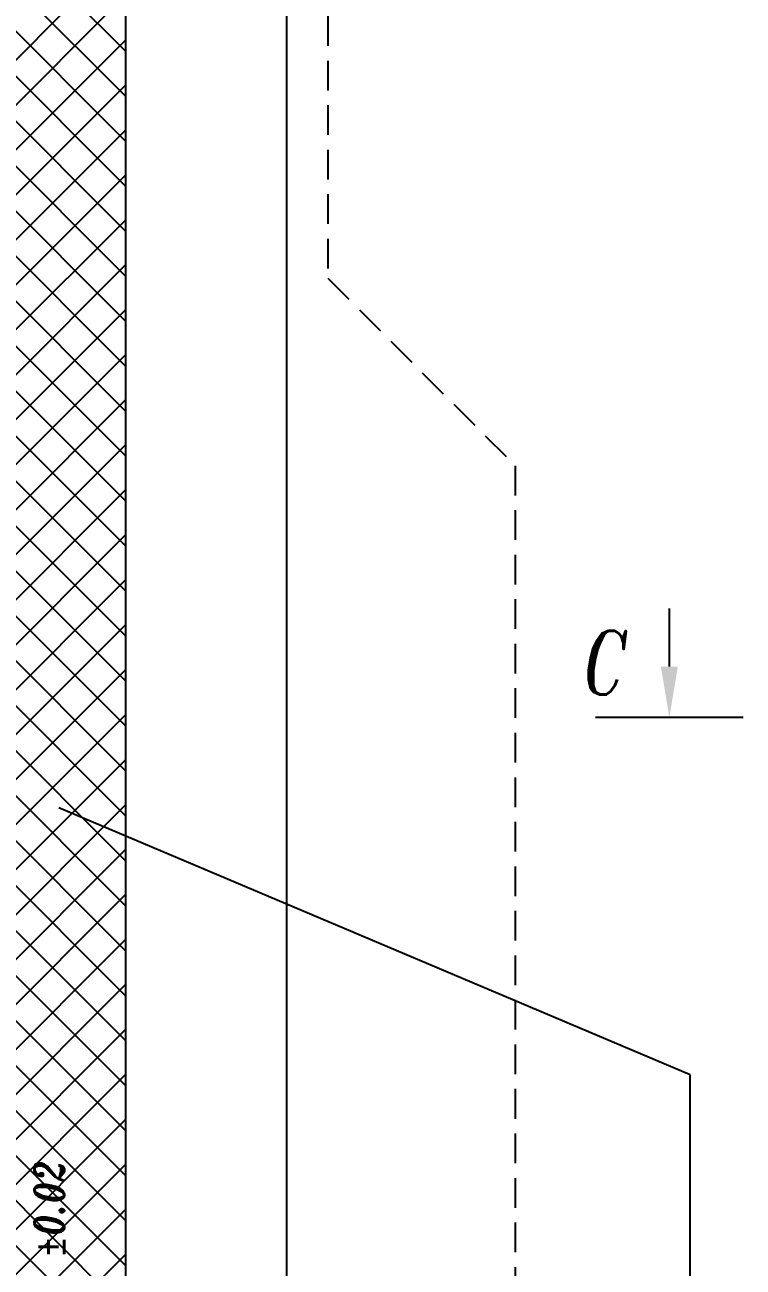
# Model space of a CAD drawing. Extents: x 5 to 829, y 5 to 582.
# Drawn here: x 399.4 to 441.8, y 360.6 to 433.9 of the extents above; entities that cross this region are included whole.
import ezdxf

# ---------------------------------------------------------------- set-up
doc = ezdxf.new("R2010")
doc.units = 0
doc.header["$LTSCALE"] = 7
doc.header["$MEASUREMENT"] = 0
doc.linetypes.add('HIDDEN', pattern=[0.375, 0.25, -0.125])
for name, color, linetype in [('DIMENSIONS', 2, 'CONTINUOUS'), ('HATCH', 3, 'CONTINUOUS'), ('HIDDEN', 3, 'HIDDEN'), ('TEXT', 2, 'CONTINUOUS')]:
    doc.layers.add(name, color=color, linetype=linetype)
doc.layers.add('OUTLINE', color=7, linetype='CONTINUOUS', lineweight=25)
doc.styles.add('ITALICT', font='ITALICT.shx', dxfattribs={"width": 0.8, "height": 3})

msp = doc.modelspace()

# ---------------------------------------------------------------- hatches: boundary and pattern name
at = {"layer": 'HATCH'}
h = msp.add_hatch(dxfattribs=at)
h.set_pattern_fill('ANSI37', color=256, scale=15)
h.set_pattern_definition([(45, (39.085, 223.1485), (-1.325825, 1.325825), []), (135, (39.085, 223.1485), (-1.325825, -1.325825), [])])
h.paths.add_polyline_path([(405.3411, 260.5668), (405.3411, 477.6168), (379.9652, 477.6168), (385.2451, 436.1318, 0.1617445), (386.3359, 433.858), (392.3848, 427.5951, -0.1943985), (398.8411, 411.6168), (398.8411, 410.1168, -0.061275), (396.8436, 393.8789, 0.0186864), (396.5662, 392.5607, -0.1230008), (396.403, 386.0196), (397.0793, 283.8709, -0.1150579), (397.4494, 277.7501), (398.0287, 275.5022, -0.0631361), (399.0411, 267.5168), (399.0411, 260.5668)])
h.paths.add_polyline_path([(402.3035, 361.0756), (399.3868, 361.0756), (399.3868, 368.6985), (402.3035, 368.6985)], flags=24)
h.paths.add_polyline_path([(403.2704, 352.6791), (399.1037, 352.6791), (399.1037, 361.1999), (403.2704, 361.1999)], flags=24)

# ---------------------------------------------------------------- linework, layer by layer
at = {"layer": 'DIMENSIONS'}
for p, q in [((437.4368, 396.0186), (437.4368, 399.442)), ((441.792, 393.0186), (433.0815, 393.0186))]:
    msp.add_line(p, q, dxfattribs=at)
msp.add_solid([(437.9368, 396.0186), (436.9368, 396.0186), (437.4368, 393.0186)], dxfattribs=at)
at = {"layer": 'HIDDEN'}
for p, q in [((417.2911, 502.6168), (417.2911, 418.9168)), ((417.2911, 418.9168), (428.3411, 407.8668)), ((428.3411, 407.8668), (428.3411, 228.5668))]:
    msp.add_line(p, q, dxfattribs=at)
at = {"layer": 'OUTLINE'}
for p, q in [((405.3411, 502.6168), (405.3411, 235.5668)), ((414.8411, 502.6168), (414.8411, 225.5668))]:
    msp.add_line(p, q, dxfattribs=at)
at = {"layer": 'TEXT'}
for p, q in [((438.6716, 371.9469), (401.4074, 387.6974)), ((438.6716, 306.875), (438.6716, 371.9469))]:
    msp.add_line(p, q, dxfattribs=at)

# ---------------------------------------------------------------- texts
at = {"layer": 'DIMENSIONS', "style": 'ITALICT', "width": 0.8}
msp.add_text('C', height=3.75, dxfattribs=at).set_placement((432.2961, 394.3747))
msp.add_text(' %%p0.02', height=1.75, rotation=90, dxfattribs=at).set_placement((401.7201, 360.186))

doc.saveas('drawing.dxf')
